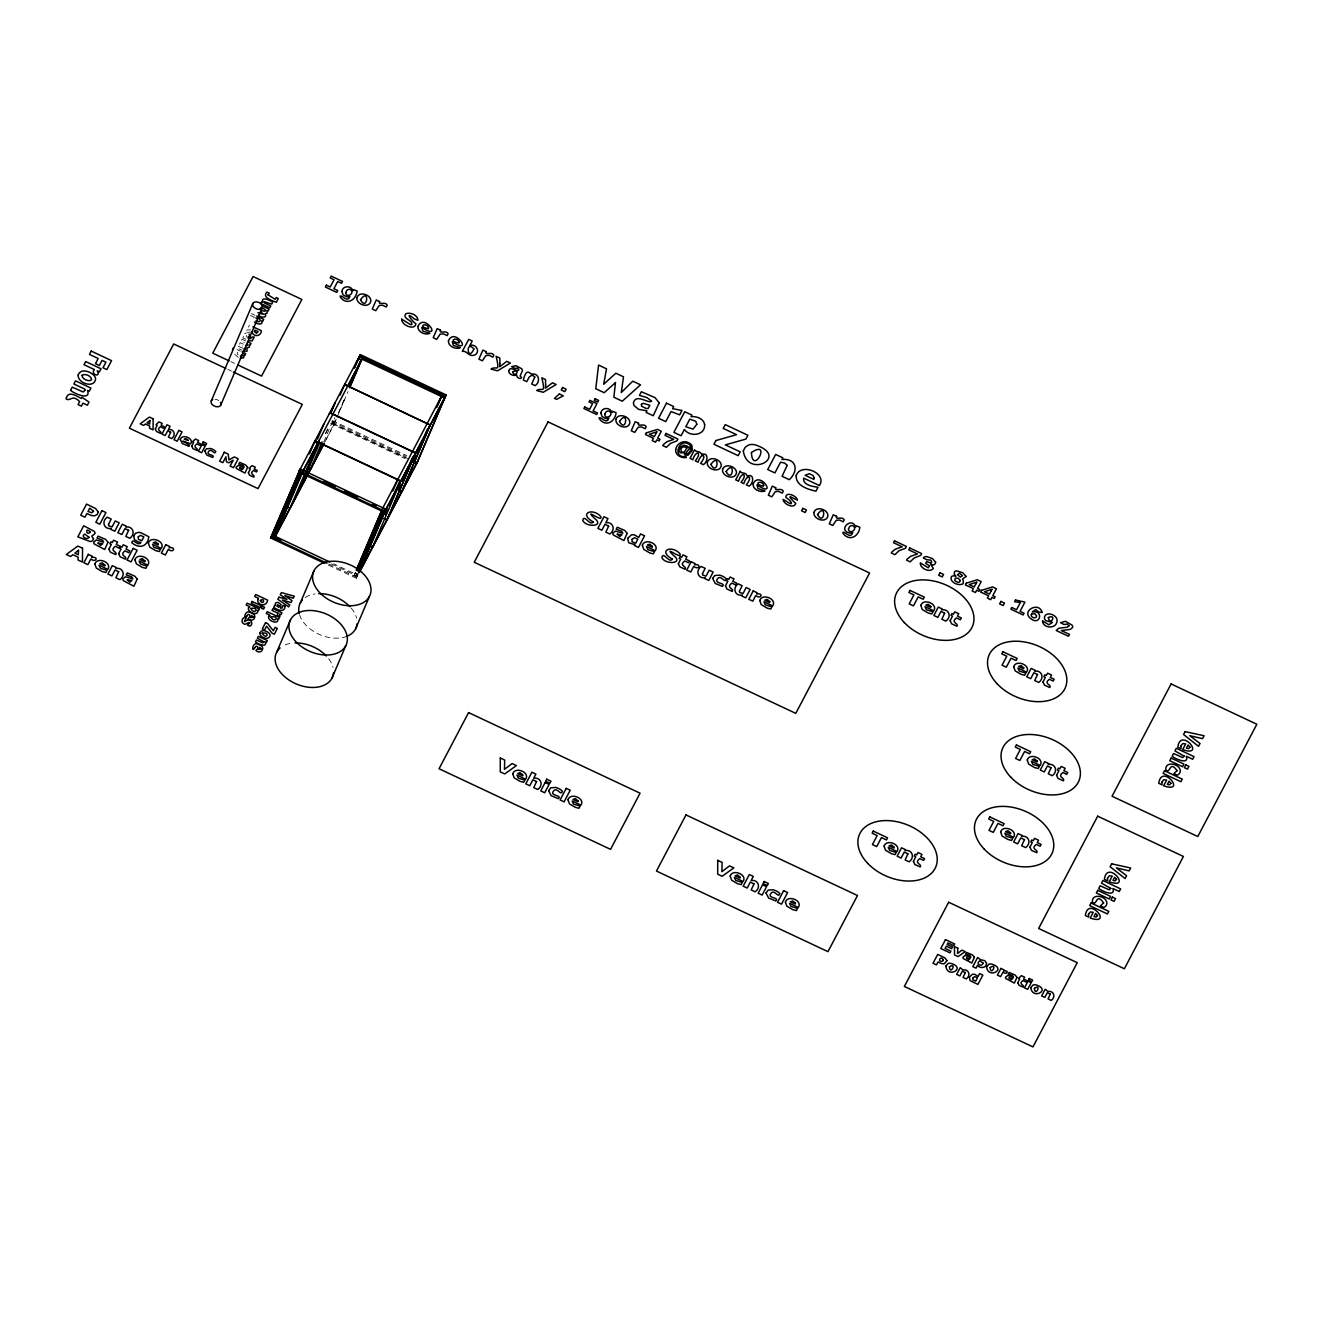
<?xml version="1.0" encoding="UTF-8"?>
<svg xmlns="http://www.w3.org/2000/svg" width="1323" height="1323" viewBox="0 0 1323 1323"><rect width="100%" height="100%" fill="white"/><g stroke="black" fill="none" stroke-linecap="round" stroke-linejoin="round"><path stroke-width="0.75" stroke-dasharray="5 3.75" d="M325.772 433.564L328.137 427.991M323.788 441.882L333.28 419.623M407.567 458.502L332.486 423.211L334.851 417.655M335.397 420.135L333.826 423.856L334.901 421.805M338.572 412.726L344.89 397.876M338.853 412.528L345.187 397.694M336.174 419.374L325.26 441.369M336.968 417.522L348.048 391.558M354.283 574.728L355.176 572.842L358.301 574.298L356.763 577.225L328.799 564.094M355.672 572.264L354.084 575.968L355.159 573.917M357.012 572.892L355.424 576.596L356.499 574.546M328.369 565.103L356.334 578.25L358.351 573.521M356.334 578.25L357.838 575.174L333.611 563.796M248.459 327.095L249.485 325.144M325.425 433.464L328.286 428.024M332.486 423.211L333.561 421.177M324.747 442.163L334.272 424.055M237.793 352.232L237.098 353.555L238.09 354.829M246.525 335.364L246.078 337.15M252.131 332.106L245.698 332.354L246.954 329.956L250.609 329.874M251.436 313.617L254.942 315.271M250.477 315.453L254.214 317.206L252.842 320.1M245.83 339.3L242.787 337.878L243.746 336.059C245.35 337.415 243.234 332.883 245.962 333.148A2.944 1.968 23.1 0 1 246.508 333.131M245.665 340.921L242.076 339.234L241.117 341.053L244.292 342.558M243.217 344.129L240.24 342.723L239.265 344.575L242.44 346.064M242.87 348.346L238.388 346.246L237.412 348.081L241.795 350.148M236.916 349.537L240.422 351.19M230.83 361.659L234.452 363.362M227.754 369.365L231.492 371.118M332.222 420.549L406.773 455.575M331.792 421.557L406.343 456.6M333.032 423.608L405.731 457.758M330.684 423.459L405.268 458.651M331.312 563.929L357.408 576.2M238.289 357.359L234.816 354.366M215.054 399.248A5.193 3.456 23.1 0 1 218.775 400.604M285.123 644.896A30.561 20.407 23.1 0 1 291.49 643.226M328.666 658.738A30.561 20.407 23.1 0 1 332.999 667.387M347.106 636.231A30.561 20.407 23.1 0 1 299.676 615.178M305.216 597.533A30.561 20.407 23.1 0 1 315.122 593.944M351.19 608.1A30.561 20.407 23.1 0 1 356.631 618.122"/><path stroke-width="1.5" d="M248.311 336.555L247.947 338.026M740.152 471.319C741.856 474.51 745.907 471.302 747.28 476.131C754.441 472.973 753.862 483.375 749.099 486.153L746.271 484.83C753.73 475.718 746.585 473.617 743.824 483.672L740.996 482.349C748.471 473.088 741.31 471.368 738.565 481.208L735.72 479.869L739.359 472.956A66.845 44.635 23.1 0 0 740.152 471.319M211.316 400.803L252.842 303.43M220.693 405.218L262.219 307.829A5.193 3.456 23.1 0 0 256.579 301.876A5.193 3.456 23.1 0 0 253.784 307.184A5.193 3.456 23.1 0 0 262.219 307.829M324.648 563.35L270.587 537.948L300.222 468.954L385.952 509.256L359.095 572.446M272.555 534.012L300.238 469.086M272.356 537.568L300.04 472.642M297.956 478.016L300.338 472.46M301.379 473.27L273.696 538.196L301.677 473.088M309.466 454.004L315.089 440.625L400.836 480.927L372.606 547.11L369.481 545.638L371.846 540.082M317.437 439.186L323.771 424.352M329.311 413.818L329.84 412.561L415.587 452.846L386.928 520.055M318.132 442.494L289.985 508.28L286.859 506.808L287.323 505.932M330.882 412.561L334.835 403.3M331.345 411.685L335.298 402.424M298.75 491.61L319.769 442.51M340.11 395.015L344.063 385.754M304.307 481.225L304.737 480.199M322.151 441.865L310.277 469.682L307.151 468.21M354.415 367.827L358.368 358.55L361.493 360.021M354.498 367.811L360.336 354.614L446.083 394.916L417.522 461.859L359.31 572.578M319.041 453.012L322.994 443.734M349.636 386.746L361.51 358.93M349.933 386.564L361.791 358.748M349.636 387.837L362.386 358.136L303.347 470.426L274.787 537.37L324.317 443.188M276.672 652.206L290.514 619.759M300.304 602.941L314.146 570.478M356.3 569.998L381.603 510.645M382.827 507.784L382.397 508.793L441.882 395.478L436.706 407.633M356.449 570.411L382.066 509.768M356.747 570.213L382.049 510.86M357.789 571.04L383.108 511.687M373.433 536.361L375.798 530.804M377.386 527.1L379.751 521.527M381.338 517.822L383.72 512.249M392.881 490.982L397.628 479.852M359.128 571.668L384.877 511.306L446.083 394.916M385.357 514.73L387.738 509.173M389.309 505.452L399.596 481.34M400.902 484.797L398.537 490.37L401.663 491.842L429.347 426.916M402.49 481.092L404.871 475.536M406.442 471.815L408.824 466.258M410.411 462.554L412.776 456.981M387.821 518.153L415.505 453.243M415.67 456.733L413.305 462.289L416.431 463.761M417.258 453.012L419.623 447.455M421.21 443.751L423.575 438.178M425.163 434.473L427.544 428.9M437.83 404.788L440.989 397.38M402.126 490.965L429.81 426.039M416.447 463.893L445.008 396.95L359.261 356.664M331.941 678.186L345.783 645.723A30.561 20.407 23.1 0 0 312.575 610.581A30.561 20.407 23.1 0 0 296.087 641.92A30.561 20.407 23.1 0 0 345.783 645.723M355.573 628.921L369.415 596.458A30.561 20.407 23.1 0 0 336.207 561.316A30.561 20.407 23.1 0 0 319.719 592.654A30.561 20.407 23.1 0 0 369.415 596.458M232.451 349.719L233.41 347.899M360.336 354.614L298.7 472.013L384.447 512.315L445.653 395.924M302.901 471.435L319.091 440.642M347.668 386.316L361.956 359.145M270.587 537.948L275.895 527.645M275.217 536.361L323.788 443.982M356.615 570.097L360.947 562.043M359.74 571.553L417.969 460.834M469.764 345.65L472.228 341.02L468.739 339.383L462.306 351.372C467.466 350.397 468.491 357.425 474.825 355.027C480.944 351.736 475.668 342.988 469.781 345.667M852.624 532.673C850.524 539.552 845.182 531.267 842.883 532.293A4.482 2.993 23.1 0 0 843.727 534.194C849.961 541.52 858.908 536.212 859.851 527.249L856.394 525.893A20.325 13.577 23.1 0 0 855.65 527.034C852.062 516.268 837.657 529.663 849.002 532.871A4.399 2.927 23.1 0 0 852.607 532.673M240.373 355.92L241.877 355.97L242.307 354.349M240.273 358.12L243.68 357.838L243.779 355.044L244.705 355.49L245.665 353.654L242.175 352.001M245.83 345.336L247.186 345.551L247.467 344.046M243.994 348.859L245.334 349.074L245.615 347.552M248.889 340.739L252.147 340.921L254.198 336.985C249.187 335.992 251.618 343.054 249.121 334.074M243.25 350.827L246.988 351.273L247.037 347.966L249.419 347.122L249.088 344.807L250.08 345.27L251.039 343.434L247.451 341.747M261.888 305.795L269.065 309.169L268.106 311.004L267.114 310.525L267.064 313.319L265.047 313.683C267.957 318.628 260.184 317.47 258.365 315.188M260.73 307.531C269.793 310.508 264.368 313.104 259.755 309.152M359.906 355.622L365.495 358.252M380.412 365.264L384.133 367.017M402.771 375.782L406.508 377.518M359.691 355.837L445.438 396.139M362.552 359.426L442.709 397.098M443.238 397.347L444.578 397.975M260.466 311.781L263.724 314.394L257.902 312.675M256.695 316.081L263.69 319.372L262.731 321.208L261.805 320.761C263.806 325.673 256.364 324.135 254.463 322.002M255.819 317.967C262.516 318.281 260.565 324.152 256.1 320.563M252.875 326.748L261.375 330.733C261.243 336.571 253.404 337.299 252.131 332.106M229.028 360.815L212.755 353.175L253.073 276.524L301.859 299.445L261.557 376.096L238.057 365.065M329.741 412.809L415.488 453.111M225.886 368.489L173.693 343.963L129.406 428.189L258.035 488.634L302.322 404.408L233.344 371.995M415.554 462.256L416.894 462.885M314.973 440.89L400.72 481.175M314.543 441.899L317.669 443.37M382.86 507.916L385.985 509.388M299.775 469.963L301.115 470.608M324.019 481.357L335.199 486.616M344.526 490.998L357.574 497.134M372.474 504.129L376.212 505.882M384.183 509.636L385.522 510.265M299.13 471.005L384.877 511.306M383.769 518.434L386.895 519.906M273.96 535.765L329.874 562.043M273.53 536.774L280.989 540.28M271.017 536.94L326.93 563.218M220.461 402.39A5.193 3.456 23.1 0 1 218.56 406.674A5.193 3.456 23.1 0 1 211.978 404.259A5.193 3.456 23.1 0 1 212.738 399.563M333.462 673.06A30.561 20.407 23.1 0 1 294.781 683.296A30.561 20.407 23.1 0 1 280.079 647.972M295.029 642.928A30.561 20.407 23.1 0 1 326.368 656.026M357.094 623.794A30.561 20.407 23.1 0 1 347.106 636.231M299.246 613.723A30.561 20.407 23.1 0 1 302.372 599.997M318.661 593.663A30.561 20.407 23.1 0 1 350 606.744M500.292 757.996L500.276 771.871L504.724 773.955L516.417 765.587L512.1 763.553L504.443 769.358L504.708 760.08L500.292 757.996M717.694 860.314L717.694 874.172L722.143 876.273L733.835 867.888L729.519 865.87L721.862 871.659L722.126 862.398L717.694 860.314M675.673 449.77C675.143 455.344 681.643 458.221 686.389 457.642L685.926 456.435C671.852 458.932 678.782 437.351 689.002 444.28C697.552 451.358 676.648 460.503 690.623 447.753L688.952 446.959L687.894 448.001L687.282 446.099L683.743 445.206L680.154 447.273L678.848 450.895L680.518 452.879L684.305 452.582L684.603 454.715L687.96 455.294L692.326 450.382L691.912 445.553A5.92 3.952 23.1 0 0 688.522 442.659C683.181 439.699 676.334 443.933 675.673 449.77M534.773 377.072L531.73 384.001L535.203 385.638C540.925 381.586 538.957 372.689 531.664 374.111C528.505 372.193 526.223 368.935 523.28 380.032L526.769 381.669L529.25 376.956L531.565 375.401A2.663 1.77 23.1 0 1 533.417 375.765L534.773 377.072M686.852 447.472C681.891 460.139 676.615 443.701 686.852 447.472M704.63 424.567C705.374 435.68 689.862 437.351 684.388 429.446L681.08 435.747L673.887 432.356L684.735 411.718L691.929 415.108L691.102 416.679C696.477 416.133 703.687 418.515 704.63 424.567M986.495 963.177C986.826 968.122 979.93 968.849 977.499 965.343L976.027 968.138L972.818 966.65L977.647 957.472L980.475 959.671L984.874 960.696L986.495 963.177M82.539 548.251L82.439 562.06L78.04 560.009L78.173 557.231L72.831 554.734L70.582 556.503L66.299 554.486L77.892 546.068L82.539 548.251M153.154 418.829L153.071 429.876L149.565 428.239L149.664 426.023L145.398 424.005L143.595 425.427L140.172 423.823L149.433 417.076L153.154 418.829M499.912 363.428L499.747 366.736L506.775 361.328L510.413 363.031L497.547 370.82L491.065 369.067C496.241 365.231 500.276 373.979 496.125 356.317L499.813 358.053L499.912 363.428M545.622 384.91L545.456 388.218L552.468 382.794L556.107 384.513L543.257 392.303L536.758 390.533C541.95 386.713 545.969 395.445 541.835 377.799L545.523 379.536L545.622 384.91M98.134 511.819L97.29 514.449L94.925 515.689A7.012 4.68 23.1 0 1 90.824 515.292L86.888 513.572L84.97 517.21L80.703 515.193L86.557 504.08L95.587 508.545L98.134 511.819M946.97 960.597L944.407 963.69A5.606 3.754 23.1 0 1 941.133 963.376L937.974 961.986L936.452 964.897L933.029 963.293L937.709 954.396L944.953 957.968L946.97 960.597M249.667 622.901L247.517 625.151L249.782 626.209C254.248 624.357 250.345 617.858 246.574 620.504C240.637 624.092 249.369 617.08 244.193 617.626A8.715 5.821 23.1 0 0 242.324 619.478L242.092 621.992A2.993 2.001 23.1 0 0 243.283 623.414C245.615 626.341 248.013 621.099 249.667 622.901M246.723 616.154C243.399 622.356 244.027 607.786 251.502 613.095C258.481 615.112 253.04 623.53 247.963 618.717C252.329 615.807 248.327 612.202 246.723 616.154M254.628 647.939C251.304 654.141 251.932 639.571 259.407 644.88C266.37 646.897 260.945 655.315 255.868 650.503C260.234 647.592 256.232 643.987 254.628 647.939M1042.077 612.433L1038.605 612.003L1035.727 609.506L1032.287 611.937C1043.897 609.523 1040.358 626.523 1030.7 618.585C1020.711 610.846 1039.233 601.072 1042.077 612.433M1088.465 914.358L1088.664 917.104L1085.356 915.549C1087.969 894.894 1114.115 926.315 1090.218 918.013L1093.228 912.291L1090.367 911.944L1088.465 914.358M1107.483 878.174L1107.682 880.92L1104.391 879.382C1106.987 858.726 1133.133 890.147 1109.236 881.846L1112.246 876.107L1109.385 875.76L1107.483 878.174M1161.892 782.125L1162.09 784.87L1158.783 783.315C1161.396 762.676 1187.541 794.098 1163.645 785.796L1166.654 780.057L1163.793 779.71L1161.892 782.125M1180.91 745.957L1181.108 748.702L1177.817 747.148C1180.414 726.492 1206.559 757.914 1182.663 749.612L1185.673 743.89L1182.812 743.543L1180.91 745.957M94.313 369.53C89.914 374.707 101.524 378.014 97.191 370.887L99.39 371.912L101.044 368.786L85.664 361.559L84.027 364.701L94.313 369.53M268.056 294.847L275.201 299.312L276.143 297.526L278.293 298.535L276.325 302.272C273.15 300.867 261.441 297.774 266.915 292.085L269.33 293.226L268.056 294.847M278.012 613.227L277.301 615.344L279.864 616.733L279.699 614.021L280.989 614.616L281.948 612.797L272.985 608.58L272.009 610.416L278.012 613.227M935.642 562.225C933.856 569.518 927.158 558.653 933.327 568.361C930.185 573.272 919.683 568.41 920.328 562.903L928.299 567.799L929.54 565.831L925.736 563.383L926.695 561.531L930.086 562.771A2.051 1.373 23.1 0 0 931.723 562.11L930.962 560.142L926.712 559.728L923.305 557.942L923.95 557.297A5.127 3.423 23.1 0 1 926.547 556.57L932.401 558.504L935.642 562.225M1042.524 620.9C1042.838 628.607 1056.779 629.401 1057.027 620.801C1057.821 614.434 1044.095 610.383 1044.442 618.387A5.011 3.341 23.1 0 0 1045.931 620.685L1052.413 622.438L1048.941 624.77L1042.524 620.9M341.929 291.473L343.07 294.831L346.279 296.6A4.399 2.927 23.1 0 0 349.884 296.402C347.833 303.298 342.425 294.996 340.143 296.038A4.482 2.993 23.1 0 0 341.003 297.94C347.221 305.266 356.168 299.957 357.127 290.994L353.654 289.638A20.325 13.577 23.1 0 0 352.91 290.779C351.471 285.388 342.376 285.355 341.929 291.473M600.907 413.173L602.048 416.53L605.256 418.316A4.399 2.927 23.1 0 0 608.861 418.118C606.81 425.014 601.403 416.695 599.137 417.754A4.482 2.993 23.1 0 0 599.981 419.639C606.199 426.982 615.162 421.657 616.105 412.71L612.648 411.354A20.325 13.577 23.1 0 0 611.888 412.478C610.432 407.071 601.353 407.087 600.907 413.173M1103.597 902.931L1100.438 905.858L1103.845 907.462L1105.367 906.437A10.518 7.028 23.1 0 0 1106.888 903.229C1106.723 895.836 1091.492 892.777 1092.368 902.071C1097.098 907.032 1095.94 891.685 1103.597 902.931M1177.023 770.697L1173.865 773.641L1177.272 775.245L1178.793 774.22A10.518 7.028 23.1 0 0 1180.314 770.995C1180.149 763.619 1164.918 760.543 1165.795 769.837C1170.524 774.798 1169.367 759.452 1177.023 770.697M107.973 542.314L104.666 549.492L94.082 543.852A4.201 2.811 23.1 0 1 93.735 542.033L96.281 540.016L103.624 542.116L102.499 540.098L97.009 538.18L98.067 536.146L105.642 539.404L107.973 542.314M137.179 579.077L133.888 586.238L123.287 580.615A4.201 2.811 23.1 0 1 122.94 578.779L125.487 576.778L132.829 578.879L131.705 576.845L126.214 574.926L127.289 572.909L134.847 576.166L137.179 579.077M247.599 467.333L244.953 473.072L236.486 468.557A3.357 2.249 23.1 0 1 236.205 467.102L238.239 465.498L244.127 467.168L243.217 465.547L238.835 464.009L239.678 462.389L245.731 465.001L247.599 467.333M401.679 319.174C401.332 325.078 414.744 331.031 415.951 323.788C411.006 320.431 404.491 310.326 414.248 318.893L417.919 320.331C417.952 315.023 410.031 311.831 405.681 313.816C402.06 318.843 412.842 320.133 411.866 324.333A1.869 1.24 23.1 0 1 410.676 324.697L401.679 319.174M627.152 533.384L623.861 540.561L613.26 534.939A4.201 2.811 23.1 0 1 612.913 533.103L615.46 531.102L622.802 533.202L621.678 531.168L616.187 529.25L617.262 527.232L624.82 530.49L627.152 533.384M659.185 402.837L653.248 415.753L646.104 412.396L646.947 410.792L638.562 409.353L634.18 405.615A7.558 5.044 23.1 0 1 633.552 402.324C636.396 393.344 648.717 404.094 651.611 401.183L646.947 397.562L639.456 395.395L641.374 391.74L655.001 397.611L659.185 402.837M974.406 957.323L971.76 963.061L963.293 958.563A3.357 2.249 23.1 0 1 963.012 957.091L965.046 955.487L970.917 957.174L970.024 955.553L965.625 954.015L966.485 952.395L972.537 955.008L974.406 957.323M1016.99 977.35L1014.344 983.088L1005.877 978.573A3.357 2.249 23.1 0 1 1005.596 977.118L1007.63 975.514L1013.501 977.184L1012.608 975.564L1008.209 974.026L1009.069 972.405L1015.121 975.018L1016.99 977.35M78.504 550.302L78.305 554.784L74.832 553.146L78.504 550.302M149.929 420.466L149.764 424.055L146.985 422.748L149.929 420.466M957.786 948.128L957.554 953.552L961.953 950.096L965.244 951.634L958.034 956.612L954.545 954.974L954.429 946.557L957.786 948.128M260.317 600.477C263.426 606.513 265.675 596.905 260.317 600.477M797.356 499.896L794.098 498.705C785.515 493.413 792.146 500.243 795.735 503.352C794.362 509.223 783.365 504.245 783.15 499.433L786.457 501.351C794.577 507.205 791.518 500.557 785.879 497.531C785.449 491.147 796.595 495.596 797.356 499.896M966.104 576.448C959.506 581.21 964.318 576.977 963.144 583.708C959.092 586.552 948.988 582.12 951.402 576.696A4.283 2.861 23.1 0 1 953.784 575.836L956.016 576.2L954.181 574.215L954.561 571.701A4.283 2.861 23.1 0 1 956.744 570.891L962.879 572.826L966.104 576.448M250.808 608.481C254.545 615.923 260.466 606.612 250.808 608.481M270.934 616.998C274.671 624.439 280.608 615.129 270.934 616.998M254.38 331.428L256.43 333.33L258.15 331.643L254.959 330.138L254.38 331.428M204.784 451.077L206.835 455.112L212.639 457.444C215.864 454.236 204.718 455.658 209.001 450.961C211.878 448.216 214.706 455.79 215.798 451.424L214.309 450.217A8.418 5.623 23.1 0 0 210.407 448.48L206.438 448.778L204.784 451.077M548.632 790.707L551.195 795.751L558.438 798.662C562.49 794.643 548.549 796.429 553.907 790.559C557.496 787.135 561.035 796.595 562.391 791.154L560.522 789.633A10.518 7.028 23.1 0 0 555.66 787.45L550.699 787.813L548.632 790.707M712.65 578.416L715.214 583.46L722.457 586.37C726.509 582.352 712.584 584.138 717.926 578.267C721.515 574.844 725.054 584.303 726.426 578.846L724.557 577.341A10.518 7.028 23.1 0 0 719.695 575.158L714.718 575.522L712.65 578.416M766.034 893.008L768.613 898.052L775.857 900.98C779.909 896.961 765.967 898.747 771.326 892.876C774.914 889.436 778.453 898.896 779.809 893.455L777.941 891.95A10.518 7.028 23.1 0 0 773.079 889.767L768.117 890.131L766.034 893.008M701.637 453.806L701.587 454.649C708.748 451.49 708.152 461.892 703.389 464.671L700.562 463.348C708.02 454.252 700.892 452.135 698.131 462.207L695.303 460.867C702.778 451.606 695.6 449.886 692.855 459.726L690.011 458.386L693.649 451.49A66.845 44.635 23.1 0 0 694.459 449.837C696.741 452.813 698.561 450.2 701.637 453.806M345.733 292.565C345.65 298.32 354.729 294.186 351.108 290.117A2.381 1.588 23.1 0 0 349.156 289.241L347.089 290.035L345.733 292.565M604.727 414.281C604.644 420.036 613.707 415.885 610.085 411.817A2.381 1.588 23.1 0 0 608.133 410.94L606.066 411.734L604.727 414.281M848.473 528.82C848.39 534.591 857.453 530.44 853.831 526.372A2.381 1.588 23.1 0 0 851.88 525.496L849.813 526.289L848.473 528.82M94.876 563.978L96.314 568.08L102.185 571.553L105.857 572.495L106.998 570.329L100.449 568.328L99.043 565.252L107.791 569.37C112.438 562.391 97.108 556.371 94.876 563.978M134.929 559.778L136.385 563.879L142.239 567.352L145.927 568.295L147.068 566.128L140.503 564.127L139.097 561.051L147.845 565.169C152.509 558.19 137.162 552.171 134.929 559.778M148.341 543.042L149.78 547.143L155.651 550.616L159.339 551.559L160.463 549.409L153.915 547.391L152.509 544.332L161.257 548.45C165.904 541.454 150.574 535.451 148.341 543.042M180.292 439.517L182.326 443.569L189.073 446.331C191.653 443.85 172.486 437.665 190.628 443.833C194.349 438.244 182.078 433.448 180.292 439.517M473.882 348.991C467.432 363.197 465.167 338.87 473.882 348.991M512.762 773.79L514.2 777.891L520.071 781.364L523.743 782.306L524.884 780.157L518.335 778.139L516.929 775.08L525.678 779.197C530.325 772.202 514.994 766.199 512.762 773.79M567.997 799.754L569.452 803.855L575.323 807.328L578.994 808.27L580.136 806.12L573.57 804.103L572.164 801.043L580.913 805.161C585.576 798.166 570.23 792.163 567.997 799.754M642.35 545.324L643.805 549.425L649.676 552.898L653.347 553.841L654.488 551.674L647.923 549.673L646.517 546.614L655.282 550.715C659.929 543.736 644.582 537.717 642.35 545.324M730.18 876.107L731.619 880.208L737.49 883.681L741.161 884.624L742.302 882.458L735.737 880.457L734.348 877.397L743.096 881.498C747.743 874.52 732.413 868.5 730.18 876.107M759.766 600.51L761.221 604.594L767.075 608.084L770.763 609.01L771.904 606.86L765.339 604.859L763.933 601.783L772.682 605.901C777.345 598.906 761.998 592.902 759.766 600.51M796.165 475.833C795.751 485.69 808.039 489.46 815.944 491.164L817.994 487.277C812.901 486.434 802.581 485.227 803.656 478.149L819.417 485.541C827.785 472.956 800.183 462.14 796.165 475.833M785.415 902.071L786.854 906.172L792.725 909.645L796.413 910.588L797.537 908.421L790.989 906.42L789.583 903.361L798.331 907.462C802.978 900.483 787.648 894.464 785.415 902.071M884.095 846.125L885.534 850.226L891.404 853.699L895.092 854.641L896.217 852.475L889.668 850.474L888.262 847.398L897.011 851.516C901.658 844.521 886.327 838.517 884.095 846.125M920.841 605.421L922.28 609.523L928.151 612.996L931.822 613.938L932.963 611.788L926.414 609.787L925.009 606.711L933.757 610.829C938.404 603.834 923.074 597.831 920.841 605.421M1013.699 666.742L1015.154 670.844L1021.009 674.317L1024.697 675.259L1025.838 673.093L1019.272 671.092L1017.867 668.032L1026.615 672.134C1031.279 665.155 1015.932 659.135 1013.699 666.742M1000.651 831.919L1002.09 836.02L1007.961 839.493L1011.632 840.436L1012.773 838.269L1006.224 836.268L1004.819 833.209L1013.567 837.31C1018.214 830.331 1002.884 824.312 1000.651 831.919M1027.26 759.997L1028.699 764.099L1034.569 767.572L1038.241 768.514L1039.382 766.364L1032.833 764.363L1031.427 761.287L1040.176 765.405C1044.823 758.41 1029.492 752.407 1027.26 759.997M360.501 299.742C367.381 312.559 369.927 286.446 360.501 299.742M619.495 421.442C626.374 434.275 628.905 408.162 619.495 421.442M710.898 464.406C717.777 477.223 720.307 451.11 710.898 464.406M726.129 471.567C733.008 484.383 735.538 458.271 726.129 471.567M817.531 514.515C824.411 527.348 826.941 501.235 817.531 514.515M508.66 370.804C508.495 374.492 513.771 376.311 516.714 374.988C515.953 377.204 520.832 380.131 521.593 377.551L520.121 375.997L522.436 370.721A4.234 2.828 23.1 0 0 521.394 368.555L516.069 365.727L511.538 366.603L515.11 368.422L517.624 368.059L518.848 369.762C517.508 372.937 510.347 365.198 508.66 370.804M379.602 301.561C377.832 305.795 385.423 301.016 387.192 305.1L386.184 307.019L382.628 305.249L379.221 305.481L375.732 310.69L372.276 309.069L376.245 299.974L379.602 301.561M440.542 330.188C438.773 334.421 446.364 329.642 448.133 333.743L447.124 335.662L443.569 333.876L440.162 334.124L436.673 339.333L433.2 337.696L437.185 328.617L440.542 330.188M486.236 351.67C484.466 355.904 492.057 351.124 493.843 355.209L492.834 357.144L489.262 355.358L485.872 355.589L482.382 360.815L478.909 359.178L482.878 350.099L486.236 351.67M638.579 423.261C636.81 427.494 644.4 422.715 646.186 426.8L645.177 428.735L641.605 426.949L638.215 427.197L634.726 432.406L631.253 430.769L635.222 421.69L638.579 423.261M775.691 487.707C773.922 491.924 781.513 487.145 783.282 491.246L782.273 493.165L778.718 491.379L775.311 491.627L771.822 496.836L768.365 495.215L772.334 486.12L775.691 487.707M836.632 516.334C834.863 520.567 842.453 515.788 844.223 519.873L843.214 521.808L839.658 520.022L836.252 520.27L832.762 525.479L829.289 523.842L833.275 514.763L836.632 516.334M78.189 374.988C77.346 383.124 94.33 388.929 95.603 378.99A7.343 4.895 23.1 0 0 93.966 375.418C90.196 371.449 80.604 367.926 78.189 374.988M259.903 632.956C259.424 637.703 269.33 641.093 270.074 635.288A4.283 2.861 23.1 0 0 269.115 633.204C266.915 630.889 261.326 628.838 259.903 632.956M615.476 382.562L613.872 397.247L622.29 401.2L640.547 384.828L632.791 381.173L621.297 392.518L623.497 376.807L615.873 373.218L603.685 384.249L606.529 368.836L598.558 365.082L595.78 388.747L604.198 392.699L615.476 382.562M90.245 532.061C86.227 536.94 84.755 525.793 90.245 532.061M417.985 326.384C417.357 331.941 425.262 335.496 429.843 333.346L422.831 331.064L421.839 327.426C443.503 341.747 424.468 311.996 417.985 326.384M448.464 340.706C447.819 346.262 455.724 349.818 460.305 347.668L453.309 345.386L452.317 341.747C473.965 356.069 454.93 326.318 448.464 340.706M753.134 483.887C752.506 489.444 760.411 492.999 764.992 490.85L757.996 488.567L757.004 484.946C778.652 499.251 759.617 469.516 753.134 483.887M743.311 450.878C747.396 479.505 790.757 456.303 754.887 444.76A11.014 7.359 23.1 0 0 748.305 445.123L745.18 447.323L743.311 450.878M945.829 966.104C947.367 979.053 966.865 967.973 950.972 963.392A4.895 3.274 23.1 0 0 948.045 963.541L945.829 966.104M986.578 966.832C988.116 979.764 1007.613 968.701 991.721 964.12A4.895 3.274 23.1 0 0 988.794 964.269L986.578 966.832M1030.799 987.62C1032.353 1000.552 1051.835 989.488 1035.942 984.907A4.895 3.274 23.1 0 0 1033.015 985.056L1030.799 987.62M279.219 605.917L278.855 607.389L276.755 605.835L277.847 604.694L279.219 605.917M108.519 524.321L108.751 525.793L112.075 526.885L115.2 520.948L119.186 522.817L114.787 531.218L110.785 529.332L111.281 528.406C104.203 529.878 101.077 521.543 107.196 517.177L111.198 519.063L108.519 524.321M108.966 549.078L110.421 552.187L115.746 554.602C117.962 551.625 108.899 551.029 115.316 546.3L119.153 548.102L120.112 546.283L116.275 544.481L117.532 542.083L113.53 540.197L112.273 542.595L110.752 541.884L109.792 543.703L111.314 544.431L108.966 549.078M118.673 553.642L120.128 556.751L125.453 559.166C127.67 556.189 118.607 555.594 125.023 550.864L128.86 552.667L129.819 550.848L125.983 549.045L127.24 546.647L123.237 544.762L121.981 547.16L120.459 546.449L119.5 548.268L121.021 548.979L118.673 553.642M155.304 428.983L156.478 431.48L160.728 433.415C162.497 431.033 155.271 430.554 160.381 426.767L163.457 428.222L164.234 426.75L161.158 425.311L162.167 423.393L158.975 421.888L155.965 424.7L157.189 425.262L155.304 428.983M191.769 446.132L192.943 448.629L197.193 450.548C198.979 448.166 191.736 447.687 196.862 443.916L199.922 445.355L200.699 443.9L197.623 442.444L198.632 440.526L195.44 439.038L192.43 441.832L193.654 442.411L191.769 446.132M248.393 472.741L249.567 475.222L253.818 477.156C255.587 474.775 248.344 474.296 253.47 470.508L256.546 471.964L257.307 470.508L254.231 469.053L255.24 467.135L252.048 465.63L249.055 468.441L250.279 469.02L248.393 472.741M678.352 563.747L679.824 566.872L685.132 569.27C687.348 566.294 678.302 565.698 684.702 560.969L688.555 562.788L689.515 560.952L685.661 559.149L686.918 556.751L682.933 554.883L681.676 557.281L680.138 556.553L679.179 558.372L680.717 559.1L678.352 563.747M702.496 573.57L702.728 575.042L706.052 576.15L709.178 570.196L713.163 572.082L708.764 580.466L704.762 578.581L705.258 577.655C698.18 579.127 695.055 570.808 701.173 566.442L705.176 568.328L702.496 573.57M725.467 585.891L726.922 589L732.247 591.414C734.463 588.437 725.417 587.842 731.817 583.112L735.671 584.915L736.613 583.096L732.777 581.293L734.033 578.895L730.048 577.01L728.791 579.408L727.253 578.697L726.294 580.516L727.832 581.244L725.467 585.891M739.474 590.951L739.706 592.423L743.03 593.531L746.155 587.577L750.158 589.463L745.742 597.847L741.74 595.962L742.236 595.036C735.158 596.508 732.032 588.189 738.151 583.823L742.17 585.709L739.474 590.951M913.416 861.405L914.871 864.514L920.196 866.929C922.412 863.952 913.35 863.357 919.766 858.627L923.603 860.43L924.562 858.61L920.725 856.808L921.982 854.41L917.98 852.541L916.723 854.939L915.202 854.211L914.243 856.031L915.764 856.758L913.416 861.405M950.146 620.719L951.617 623.828L956.926 626.242C959.142 623.265 950.096 622.67 956.496 617.94L960.349 619.743L961.308 617.924L957.455 616.121L958.728 613.723L954.726 611.838L953.47 614.236L951.948 613.525L950.989 615.344L952.51 616.055L950.146 620.719M1043.02 682.023L1044.475 685.149L1049.801 687.547C1052.017 684.57 1042.971 683.974 1049.371 679.245L1053.207 681.064L1054.166 679.228L1050.33 677.426L1051.587 675.028L1047.601 673.159L1046.328 675.557L1044.806 674.829L1043.847 676.648L1045.385 677.376L1043.02 682.023M1029.956 847.2L1031.427 850.325L1036.736 852.723C1038.952 849.746 1029.906 849.151 1036.306 844.421L1040.159 846.24L1041.118 844.421L1037.265 842.602L1038.538 840.204L1034.536 838.335L1033.28 840.733L1031.758 840.006L1030.799 841.841L1032.32 842.553L1029.956 847.2M1017.784 982.757L1018.942 985.238L1023.208 987.173C1024.978 984.792 1017.734 984.312 1022.861 980.541L1025.937 981.98L1026.698 980.525L1023.622 979.07L1024.63 977.151L1021.439 975.663L1018.445 978.458L1019.669 979.037L1017.784 982.757M1056.564 775.295L1058.036 778.404L1063.345 780.818C1065.561 777.841 1056.515 777.246 1062.915 772.516L1066.768 774.319L1067.727 772.5L1063.874 770.697L1065.147 768.299L1061.145 766.414L1059.888 768.812L1058.367 768.101L1057.408 769.92L1058.929 770.631L1056.564 775.295M356.978 297.609C355.804 304.224 368.456 308.821 370.754 301.677C372.143 295.079 359.178 290.399 356.978 297.609M593.217 521.94C589.744 526.554 584.171 513.473 582.732 520.419C586.072 527.844 605.454 526.504 594.308 518.203C582.947 506.825 603.255 523.329 600.807 516.549C592.671 507.337 578.118 513.324 593.217 521.94M615.956 419.308C614.782 425.923 627.449 430.537 629.748 423.393C631.121 416.795 618.155 412.115 615.956 419.308M672.365 559.149C668.909 563.747 663.319 550.682 661.88 557.611C665.237 565.037 684.603 563.697 673.457 555.412C662.112 544.034 682.403 560.539 679.956 553.742C671.819 544.547 657.283 550.533 672.365 559.149M707.358 462.273C706.184 468.888 718.852 473.485 721.151 466.341C722.523 459.743 709.558 455.079 707.358 462.273M722.59 469.433C721.415 476.048 734.083 480.646 736.382 473.502C737.771 466.903 724.806 462.24 722.59 469.433M814.009 512.381C812.818 518.996 825.486 523.61 827.785 516.466C829.174 509.868 816.208 505.188 814.009 512.381M285.09 606.347C284.858 613.194 276.739 609.936 273.696 607.224L274.638 605.405C276.259 606.777 274.142 602.23 276.871 602.511A2.944 1.968 23.1 0 1 278.558 602.693L281.005 604.528L280.526 608.183L282.246 607.985L282.924 605.322L285.09 606.347M82.076 375.401C81.794 379.039 88.889 382.231 91.552 379.817C91.915 376.212 84.738 372.888 82.076 375.401M262.186 633.188C266.336 640.779 270.719 631.484 262.186 633.188M118.69 571.734L115.878 577.787L119.897 579.672C126.098 575.257 122.807 567.021 115.812 568.443L116.308 567.517L112.306 565.649L107.891 574.033L111.893 575.902L115.018 569.965L118.69 571.734M128.629 530.341L125.817 536.394L129.836 538.296C136.037 533.88 132.747 525.644 125.751 527.067L126.247 526.141L122.245 524.255L117.83 532.656L121.832 534.525L124.957 528.572L128.629 530.341M170.65 432.241L168.401 437.086L171.61 438.591C176.554 435.069 173.925 428.47 168.335 429.611L170.088 426.287L166.896 424.782L162.001 434.076L165.193 435.581L167.707 430.818L170.65 432.241M264.368 301.743L264.402 302.95L270.768 305.927L269.809 307.763L260.829 303.546L261.789 301.727L262.781 302.19C260.581 295.657 271.281 300.768 272.687 302.256L271.728 304.108L264.368 301.743M428.52 327.641L428.321 328.699C416.547 326.599 426.701 321.77 428.52 327.641M458.982 341.946L458.8 343.021C447.025 340.921 457.163 336.092 458.982 341.946M536.576 781.546L533.764 787.598L537.783 789.5C543.985 785.085 540.694 776.849 533.698 778.271L535.881 774.104L531.896 772.235L525.777 783.861L529.779 785.73L532.904 779.776L536.576 781.546M608.663 526.058L605.851 532.111L609.87 533.996C616.055 529.58 612.781 521.345 605.785 522.767L607.968 518.599L603.983 516.731L597.864 528.357L601.866 530.225L604.991 524.288L608.663 526.058M763.669 485.144L763.47 486.203C751.696 484.102 761.85 479.273 763.669 485.144M787.152 465.398L782.091 476.297L789.318 479.703C799.439 469.963 795.867 458.105 781.976 459.494L782.852 457.824L775.658 454.451L767.72 469.549L774.914 472.923L780.537 462.223L784.721 463.067L787.152 465.398M753.994 883.863L751.183 889.916L755.201 891.801C761.386 887.386 758.112 879.167 751.117 880.572L753.3 876.421L749.314 874.536L743.195 886.162L747.197 888.047L750.323 882.094L753.994 883.863M944.655 613.177L941.844 619.247L945.862 621.132C952.064 616.716 948.773 608.481 941.778 609.903L942.274 608.977L938.272 607.092L933.856 615.493L937.858 617.361L940.984 611.424L944.655 613.177M907.925 853.881L905.114 859.933L909.116 861.819C915.318 857.403 912.027 849.168 905.031 850.59L905.527 849.664L901.525 847.795L897.126 856.179L901.112 858.048L904.237 852.111L907.925 853.881M965.31 972.554L963.061 977.399L966.27 978.921C971.231 975.382 968.601 968.8 963.012 969.941L960.2 967.692L956.678 974.406L959.87 975.911L962.367 971.148L965.31 972.554M1037.53 674.498L1034.718 680.551L1038.737 682.436C1044.922 678.021 1041.631 669.802 1034.652 671.208L1035.132 670.281L1031.146 668.413L1026.731 676.797L1030.716 678.682L1033.842 672.729L1037.53 674.498M1024.465 839.675L1021.654 845.728L1025.672 847.613C1031.874 843.198 1028.583 834.978 1021.588 836.401L1022.084 835.458L1018.082 833.589L1013.666 841.974L1017.668 843.859L1020.794 837.906L1024.465 839.675M1051.074 767.753L1048.263 773.823L1052.281 775.708C1058.483 771.292 1055.192 763.057 1048.196 764.479L1048.692 763.553L1044.69 761.668L1040.275 770.069L1044.277 771.937L1047.403 766L1051.074 767.753M1050.297 994.069L1048.031 998.915L1051.256 1000.42C1056.201 996.897 1053.571 990.315 1047.981 991.44L1045.187 989.207L1041.648 995.921L1044.839 997.41L1047.353 992.663L1050.297 994.069M66.398 397.776L66.15 399.017C71.045 401.597 71.988 393.94 79.628 401.58L78.04 404.606L81.381 406.178L82.969 403.151L87.368 405.218L89.021 402.076L81.91 397.247L81.282 398.438C77.511 396.668 68.416 390.202 66.398 397.776M133.755 535.898L134.351 539.519L138.088 541.934A5.97 3.986 23.1 0 0 140.966 542.298L140.271 543.273C137.013 545.87 133.061 537.618 131.738 542.678C138.7 548.698 147.3 547.507 148.854 536.758L141.776 533.152A5.705 3.804 23.1 0 0 138.435 532.375L135.541 533.268L133.755 535.898M627.648 538.378L628.706 542.761L634.924 544.679L634.461 545.556L638.463 547.424L644.566 535.798L640.58 533.93L638.695 537.502L634.726 535.021A5.606 3.737 23.1 0 0 631.435 534.856L627.648 538.378M969.312 977.168L970.156 980.674L977.945 984.395L982.84 975.101L979.648 973.596L978.144 976.457L974.968 974.472A4.482 2.993 23.1 0 0 972.339 974.34L969.312 977.168M85.036 390.285L83.2 391.988L72.236 387.126L70.566 390.285C72.963 392.997 91.353 401.481 87.55 390.417L89.253 391.211L90.907 388.069L75.527 380.842L73.873 383.984L84.771 389.111L85.036 390.285M263.905 641.87L262.83 642.862L256.43 640.034L255.471 641.87C256.86 643.458 267.593 648.419 265.377 641.953L266.37 642.416L267.329 640.58L258.365 636.38L257.406 638.199L263.905 641.87M1069.017 625.812L1067.231 627.218L1058.731 628.227L1056.234 630.492L1068.455 636.247L1069.447 634.362L1061.327 630.558L1070.439 629.368L1072.705 627.3A4.432 2.96 23.1 0 0 1072.077 625.134L1065.478 621.297L1060.517 622.703L1063.957 624.489L1067.248 624.076L1069.017 625.812M1110.807 888.395L1109.269 889.817L1100.141 885.765L1098.752 888.395C1100.736 890.644 1116.066 897.722 1112.908 888.494L1119.258 891.487L1120.631 888.874L1102.886 880.523L1101.513 883.152L1110.807 888.395M1184.234 756.161L1182.696 757.583L1173.567 753.531L1172.178 756.161C1174.163 758.426 1189.493 765.504 1186.334 756.276L1192.685 759.253L1194.057 756.64L1176.312 748.305L1174.94 750.918L1184.234 756.161M253.073 616.981L250.593 617.709L251.75 615.493L253.073 616.981M260.978 648.766L258.498 649.494L259.655 647.278L260.978 648.766M1097.528 915.533L1096.105 917.087L1093.972 916.574L1095.642 913.416L1097.528 915.533M1116.562 879.348L1115.124 880.92L1112.99 880.39L1114.661 877.232L1116.562 879.348M1170.954 783.299L1169.532 784.87L1167.399 784.341L1169.069 781.182L1170.954 783.299M1189.989 747.131L1188.55 748.686L1186.417 748.173L1188.087 745.014L1189.989 747.131M98.1 543.125L100.631 545.407L102.764 543.687L98.1 543.125M127.306 579.887L129.836 582.17L131.986 580.45L127.306 579.887M239.695 467.978L241.729 469.797L243.432 468.425L239.695 467.978M641.423 404.309L641.523 406.178L645.971 408.41L648.171 408.46L649.825 405.318L643.391 403.3L641.423 404.309M617.279 534.211L619.809 536.493L621.959 534.757L617.279 534.211M966.501 957.984L968.519 959.803L970.239 958.431L966.501 957.984M1009.085 977.995L1011.119 979.814L1012.823 978.441L1009.085 977.995M93.52 538.726L92.693 540.578A5.011 3.357 23.1 0 1 90.146 541.52L77.842 536.873L83.696 525.76L94.082 531.251A3.605 2.414 23.1 0 1 95.024 533.483C92.56 536.625 90.162 534.509 93.52 538.726M104.897 565.136L104.682 565.946L99.853 563.681L102.202 562.804L104.897 565.136M144.968 560.935L144.753 561.746L139.924 559.48L142.256 558.604L144.968 560.935M158.363 544.216L158.148 545.01L153.319 542.744L155.667 541.868L158.363 544.216M188.313 440.46L184.277 439.286L186.146 438.591L188.313 440.46M522.783 774.964L522.568 775.758L517.74 773.492L520.088 772.632L522.783 774.964M578.035 800.928L577.82 801.721L572.991 799.456L575.323 798.579L578.035 800.928M652.388 546.482L652.173 547.292L647.344 545.026L649.676 544.15L652.388 546.482M769.804 601.667L769.573 602.478L764.76 600.212L767.092 599.336L769.804 601.667M814.207 477.917L813.81 479.373L805.128 475.288L809.345 473.717L813 475.437L814.207 477.917M740.202 877.265L739.987 878.075L735.158 875.809L737.49 874.933L740.202 877.265M795.454 903.229L795.222 904.039L790.41 901.773L792.742 900.897L795.454 903.229M930.863 606.596L930.648 607.406L925.819 605.124L928.167 604.264L930.863 606.596M894.133 847.282L893.901 848.093L889.073 845.827L891.421 844.95L894.133 847.282M1023.737 667.9L1023.522 668.71L1018.693 666.445L1021.025 665.568L1023.737 667.9M1010.673 833.077L1010.458 833.887L1005.629 831.621L1007.977 830.745L1010.673 833.077M1037.282 761.172L1037.067 761.982L1032.238 759.7L1034.586 758.84L1037.282 761.172M1031.444 614.104C1029.823 617.345 1036.174 619.693 1036.67 615.923L1034.851 613.657L1031.444 614.104M1048.312 617.543C1050.181 627.119 1057.441 613.359 1048.312 617.543M962.367 575.604L960.382 577.093L957.455 574.645L959.506 573.306L962.367 575.604M93.503 511.257L91.899 512.778L87.98 511.488L89.732 508.164L93.503 511.257M960.266 580.549L959.572 581.872A2.216 1.488 23.1 0 1 957.835 582.285L954.859 580.681L955.173 578.168L958.232 578.25L960.266 580.549M943.282 960.151L942.704 961.11C936.469 962.747 940.901 954.412 943.282 960.151M89.021 537.254C87.864 540.363 80.075 536.824 84.622 534.045L89.021 537.254M512.629 371.697C514.73 378.973 521.328 368.389 512.629 371.697M248.492 607.902C247.037 612.516 259.424 616.75 257.472 610.3L258.398 610.746L259.358 608.911L247.103 603.156L246.144 604.991L249.882 606.744L248.492 607.902M268.635 616.419C267.18 621.033 279.566 625.266 277.598 618.833L278.541 619.263L279.5 617.428L267.246 611.673L266.287 613.508L270.024 615.261L268.635 616.419M751.414 452.516C752.671 476.528 772.152 438.707 751.414 452.516M949.418 966.832C950.046 976.043 957.405 961.556 949.418 966.832M990.166 967.56C990.795 976.771 998.154 962.284 990.166 967.56M1034.404 988.347C1035.033 997.559 1042.392 983.072 1034.404 988.347M258.068 599.352L257.77 600.146A4.912 3.274 23.1 0 0 258.25 602.345C260.829 606.414 267.163 605.372 267.626 600.129L255.736 594.54L254.711 596.491L258.597 598.327L258.068 599.352M696.824 424.303L693.037 429.115L685.81 426.75L689.796 419.143L695.799 421.276L696.824 424.303M983.022 963.061C982.327 967.543 974.72 964.054 979.896 960.763L983.022 963.061M632.162 539.288L632.014 541.752L635.685 543.24L637.851 539.123L634.412 537.684L632.162 539.288M972.918 977.895L972.785 979.863L975.729 981.054L977.465 977.763L974.72 976.606L972.918 977.895M138.254 536.824L138.452 539.437L141.842 540.627L143.827 536.824L140.42 535.385L138.254 536.824M344.608 384.48L430.24 425.03L344.608 384.48M91.188 351.075L89.435 354.399L98.2 358.516L95.488 363.676L99.374 365.512L102.086 360.352L105.923 362.155L102.979 367.761L106.865 369.58L111.562 360.65L91.188 351.075M101.937 510.678L95.835 522.304L99.82 524.189L105.939 512.563L101.937 510.678M88.31 554.37L83.895 562.755L87.897 564.623L90.84 559.017C96.298 563.366 98.96 556.024 91.667 557.446L92.296 556.239L88.31 554.37M178.853 430.405L173.975 439.699L177.166 441.204L182.061 431.91L178.853 430.405M133.143 548.384L127.041 560.009L131.027 561.878L137.145 550.252L133.143 548.384M202.006 444.511L198.467 451.226L201.675 452.714L205.197 446.016L202.006 444.511M203.279 441.882L202.419 443.503L205.793 445.09L206.653 443.47L203.279 441.882M165.772 544.712L161.373 553.113L165.358 554.982L168.319 549.359C173.76 553.709 176.439 546.382 169.129 547.788L169.774 546.597L165.772 544.712M224.298 452.268L219.635 461.165L222.843 462.67L225.935 456.766L226.415 461.744L228.747 462.835L233.212 460.189L230.119 466.093L233.51 467.681L238.19 458.783L234.254 456.931L228.945 459.924L228.234 454.103L224.298 452.268M326.384 285.189L325.408 287.041L336.77 292.383L337.745 290.531L333.892 288.712L337.696 281.468L341.549 283.287L342.525 281.435L331.163 276.094L330.204 277.946L334.058 279.748L330.237 287.008L326.384 285.189M252.098 601.469L251.138 603.305L260.102 607.522L261.061 605.686L252.098 601.469M262.367 606.232L261.359 608.167L263.525 609.192L264.55 607.257L262.367 606.232M265.559 622.686L262.318 628.855L264.583 629.913L266.568 626.143L272.042 633.171L274.308 634.23L277.35 628.458L275.085 627.383L273.299 630.79L267.792 623.728L265.559 622.686M278.955 597.202L277.83 599.336L288.695 606.893L289.72 604.925L282.345 600.047L290.977 602.544L291.986 600.609L284.71 595.548L293.243 598.228L294.318 596.21L281.386 592.588L280.261 594.738L286.975 599.402L278.955 597.202M562.556 387.507L561.25 389.987L564.822 391.658L566.128 389.194L562.556 387.507M548.053 421.888L474.246 562.258L795.784 713.362L869.591 572.991L548.053 421.888M584.716 406.988L583.906 408.526L596.673 414.529L597.483 412.974L593.101 410.924L596.905 403.68L589.826 400.356L589.016 401.894L592.621 403.581L589.611 409.287L584.716 406.988M595.135 398.785L594.259 400.456L597.748 402.093L598.624 400.422L595.135 398.785M468.59 712.601L439.054 768.746L610.548 849.349L640.067 793.188L468.59 712.601M646.385 432.853L645.492 434.556L653.43 438.293L652.206 440.625L655.53 442.18L656.754 439.848L659.086 440.956L659.979 439.253L657.647 438.161L661.285 431.232L657.399 429.413L646.385 432.853M666.511 403.151L658.573 418.25L665.75 421.624L671.075 411.519L679.642 414.876L681.99 410.428L672.564 408.691L673.688 406.525L666.511 403.151M656.076 433.266L654.323 436.607L649.312 434.242L657.035 431.711L656.076 433.266M665.998 433.448L665.022 435.317L673.688 439.401L667.007 441.7L663.534 444.429L662.79 445.586L666.412 447.306L670.496 443.37L676.963 440.857L677.905 439.054L665.998 433.448M715.925 440.526L713.94 444.28L738.201 455.674L740.202 451.854L725.335 444.875L745.891 439.087L747.892 435.267L725.219 424.6L723.201 428.42L736.531 434.688L715.925 440.526M546.73 779.197L545.671 781.248L549.888 783.233L550.963 781.182L546.73 779.197M545.142 782.488L540.743 790.889L544.729 792.758L549.144 784.374L545.142 782.488M566.227 788.359L560.109 799.985L564.094 801.854L570.213 790.244L566.227 788.359M691.135 561.729L686.736 570.114L690.722 571.983L693.682 566.376C699.123 570.726 701.802 563.383 694.509 564.805L695.137 563.598L691.135 561.729M753.2 590.885L748.801 599.286L752.787 601.155L755.747 595.548C761.188 599.881 763.867 592.555 756.574 593.977L757.203 592.77L753.2 590.885M802.863 508.33L801.556 510.81L805.128 512.497L806.435 510.016L802.863 508.33M685.992 814.918L656.473 871.063L827.966 951.65L857.486 895.506L685.992 814.918M894.513 540.842L893.521 542.711L902.203 546.796L895.522 549.095L892.049 551.823L891.305 552.981L894.927 554.684L898.995 550.748L905.478 548.251L906.42 546.432L894.513 540.842M909.744 548.003L908.769 549.872L917.434 553.957L910.753 556.255L907.297 558.984L906.536 560.142L910.158 561.845L914.243 557.909L920.709 555.412L921.668 553.593L909.744 548.003M910.009 590.405L908.884 592.522L913.912 594.887L909.182 603.883L913.449 605.884L918.179 596.888L923.189 599.253L924.314 597.12L910.009 590.405M764.148 881.515L763.073 883.549L767.307 885.534L768.365 883.499L764.148 881.515M762.561 884.806L758.162 893.19L762.147 895.076L766.563 886.675L762.561 884.806M939.958 572.76L938.669 575.24L942.241 576.927L943.547 574.447L939.958 572.76M783.629 890.677L777.527 902.303L781.513 904.171L787.632 892.545L783.629 890.677M966.303 583.195L965.41 584.915L973.348 588.636L972.124 590.968L975.448 592.539L976.672 590.207L979.003 591.298L979.896 589.595L977.565 588.503L981.203 581.591L977.317 579.755L966.303 583.195M975.994 583.608L974.241 586.949L969.23 584.584L976.953 582.054L975.994 583.608M981.55 590.356L980.641 592.076L988.595 595.797L987.371 598.128L990.679 599.699L991.903 597.368L994.235 598.459L995.128 596.756L992.796 595.664L996.451 588.735L992.548 586.916L981.55 590.356M991.241 590.769L989.488 594.11L984.461 591.745L992.184 589.215L991.241 590.769M873.263 831.092L872.155 833.225L877.166 835.574L872.436 844.57L876.702 846.588L881.432 837.575L886.46 839.94L887.568 837.823L873.263 831.092M1000.899 601.403L999.593 603.883L1003.181 605.57L1004.488 603.09L1000.899 601.403M1015.502 600.014L1014.592 601.75L1020.364 602.511L1016.56 609.738L1011.748 607.472L1010.855 609.175L1023.159 614.947L1024.052 613.26L1020.05 611.375L1024.912 602.13L1015.502 600.014M1002.867 651.726L1001.759 653.843L1006.786 656.191L1002.04 665.204L1006.307 667.205L1011.037 658.209L1016.064 660.557L1017.172 658.441L1002.867 651.726M1016.428 744.981L1015.303 747.098L1020.331 749.463L1015.601 758.459L1019.868 760.46L1024.597 751.464L1029.608 753.829L1030.733 751.696L1016.428 744.981M989.819 816.903L988.694 819.02L993.722 821.385L988.992 830.381L993.259 832.382L997.989 823.386L1002.999 825.734L1004.124 823.617L989.819 816.903M948.641 902.236L904.353 986.462L1032.965 1046.906L1077.253 962.681L948.641 902.236M945.482 939.628L940.802 948.525L949.997 952.841L950.89 951.138L945.085 948.426L946.276 946.177L951.617 948.69L952.51 946.987L947.169 944.473L947.979 942.919L953.784 945.647L954.677 943.944L945.482 939.628M1000.949 968.419L997.426 975.134L1000.618 976.622L1002.983 972.14C1007.332 975.613 1009.466 969.742 1003.628 970.884L1004.14 969.924L1000.949 968.419M1097.677 816.175L1038.638 928.465L1124.368 968.767L1183.424 856.461L1097.677 816.175M1171.103 683.941L1112.064 796.248L1197.795 836.533L1256.85 724.243L1171.103 683.941M1029.277 978.507L1028.418 980.128L1031.791 981.716L1032.651 980.095L1029.277 978.507M1028.004 981.137L1024.482 987.851L1027.673 989.339L1031.196 982.642L1028.004 981.137M1091.062 903.014L1089.689 905.627L1107.434 913.961L1108.806 911.349L1091.062 903.014M1097.726 890.329L1096.354 892.942L1109.17 898.962L1110.543 896.349L1097.726 890.329M1111.667 863.82L1110.129 866.747L1125.112 878.555L1126.584 875.727L1116.347 867.888L1129.131 870.881L1130.652 867.987L1111.667 863.82M1164.488 770.78L1163.115 773.393L1180.86 781.728L1182.233 779.115L1164.488 770.78M1171.153 758.096L1169.78 760.708L1182.597 766.728L1183.969 764.115L1171.153 758.096M1185.094 731.602L1183.556 734.513L1198.539 746.321L1200.011 743.493L1189.774 735.671L1202.557 738.664L1204.095 735.753L1185.094 731.602M1112.411 897.126L1110.956 899.888L1114.065 901.36L1115.521 898.582L1112.411 897.126M1185.838 764.892L1184.383 767.671L1187.492 769.126L1188.947 766.364L1185.838 764.892M559.397 393.973L554.469 398.372L556.619 399.381L563.3 395.809L559.397 393.973M904.353 622.587A41.476 27.7 23.1 0 0 971.81 627.747A41.476 27.7 23.1 0 0 926.728 580.036A41.476 27.7 23.1 0 0 904.353 622.587M997.228 683.892A41.476 27.7 23.1 0 0 1064.684 689.068A41.476 27.7 23.1 0 0 1019.603 641.357A41.476 27.7 23.1 0 0 997.228 683.892M1010.772 777.163A41.476 27.7 23.1 0 0 1078.228 782.323A41.476 27.7 23.1 0 0 1033.147 734.612A41.476 27.7 23.1 0 0 1010.772 777.163M984.163 849.068A41.476 27.7 23.1 0 0 1051.62 854.245A41.476 27.7 23.1 0 0 1006.538 806.534A41.476 27.7 23.1 0 0 984.163 849.068M867.623 863.274A41.476 27.7 23.1 0 0 935.08 868.45A41.476 27.7 23.1 0 0 889.982 820.723A41.476 27.7 23.1 0 0 867.623 863.274"/></g></svg>
